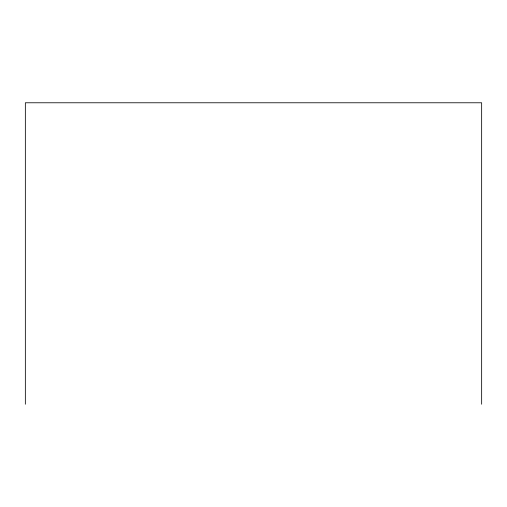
<?xml version="1.0" encoding="UTF-8"?>
<svg xmlns="http://www.w3.org/2000/svg" width="507" height="507" viewBox="0 0 507 507"><rect width="100%" height="100%" fill="white"/><g stroke="black" fill="none" stroke-linecap="round" stroke-linejoin="round"><path stroke-width="0.76" d="M481.65 404.225L481.65 102.775L25.35 102.775L25.35 404.225"/></g></svg>
